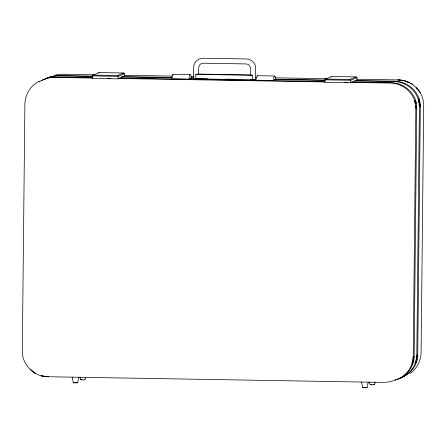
<?xml version="1.0" encoding="UTF-8"?>
<svg xmlns="http://www.w3.org/2000/svg" width="446" height="446" viewBox="0 0 446 446"><rect width="100%" height="100%" fill="white"/><g stroke="black" fill="none" stroke-linecap="round" stroke-linejoin="round"><path stroke-width="0.67" d="M99.263 72.564L92.534 75.329L92.227 78.412L118.145 78.853L124.428 76.249L124.428 73.534L123.642 72.977L99.168 72.564L98.638 72.91M118.145 78.853L118.151 76.132L117.465 75.48L92.963 75.106M193.547 78.814L193.67 67.145C193.653 62.189 198.28 58.058 203.159 58.236L246.387 58.967C251.243 58.967 255.775 63.165 255.686 68.11L255.38 79.856L193.547 78.814L194.077 78.708M255.564 79.784L250.384 79.773L252.614 79.929L252.665 75.29L250.435 75.14C250.936 71.594 251.728 64.018 246.164 63.929L203.276 63.204C197.673 63.17 198.331 70.596 198.771 74.187L195.822 74.331L195.777 78.964L198.715 78.858L197.734 78.708M331.796 76.495L325.073 79.26L324.76 82.343L350.679 82.783L356.967 80.18L356.962 77.465L356.176 76.907L331.701 76.495L331.133 76.929M350.679 82.783L350.684 80.063L349.998 79.41L325.496 79.037M395.139 380.037C405.342 377.149 413.202 367.42 413.236 356.716L415.839 108.333C416.163 94.663 403.719 83.006 390.261 83.062L350.623 82.393M399.794 378.241C408.168 374.345 414.061 365.636 414.133 356.348L416.737 107.965C417.06 94.29 404.611 82.633 391.159 82.688L351.52 82.019M396.031 379.669C407.204 376.909 416.876 367.164 416.82 355.233L419.424 106.85C419.747 93.175 407.304 81.523 393.846 81.579L354.904 80.921M399.616 378.186C409.824 375.292 417.679 365.564 417.718 354.86L420.322 106.483C420.645 92.807 408.196 81.15 394.743 81.205L355.105 80.536M188.914 79.21L189.299 76.138L189.845 74.844L190.464 74.588L190.988 75.435L191.306 78.217L188.914 79.21L171.693 78.914L171.743 77.827L172.072 75.842L172.931 74.281L190.152 74.571M273.32 80.631L273.95 76.801L274.864 76.015L275.388 76.863L275.706 79.644L273.32 80.631L256.093 80.341L256.143 79.254L256.472 77.269L257.331 75.709L274.558 75.998M250.435 75.14L250.964 75.028M411.892 364.371L412.567 360.546M412.79 359.27L413.236 356.716M412.79 364.003L413.347 360.814M413.687 358.896L414.133 356.348M415.477 362.888L416.151 359.058M416.374 357.787L416.82 355.233M416.374 362.514L417.049 358.69M417.272 357.413L417.718 354.86M72.18 377.154L73.244 382.74L75.736 382.874L77.643 382.779L78.831 377.21M80.185 377.193C78.897 380.951 86.786 381.018 85.582 377.238M361.555 382.044L362.626 387.635L365.112 387.764L367.019 387.669L368.206 382.099M369.561 382.083C368.273 385.84 376.162 385.907 374.958 382.127M409.997 373.48C416.72 369.02 420.584 361.271 421.096 353.327L423.7 104.944C423.527 91.33 411.485 79.7 397.882 79.906L356.85 79.215M39.482 81.194C30.886 85.102 25.405 94.011 24.904 103.321L22.3 351.704C22.451 365.335 34.559 376.915 48.118 376.742L384.006 382.417L390.233 381.782L395.764 379.908M39.142 81.869C43.948 78.814 49.551 76.963 55.276 77.013L92.829 77.649M41.779 80.514L43.518 79.522M43.886 79.728C48.369 76.985 53.604 75.519 58.861 75.53L92.238 76.093M44.204 79.689L47.103 78.039M117.465 75.48L123.52 72.971M124.456 73.741L118.173 76.338L92.255 75.904M349.998 79.41L356.053 76.902M356.99 77.671L350.707 80.269L324.788 79.834M49.969 76.98L53.916 76.138L57.963 75.898L92.735 76.489M46.384 78.463L50.331 77.621L54.379 77.387L92.623 78.033M55.767 74.867L61.994 74.231L93.983 74.772M81.094 379.585L80.654 379.674L81.506 379.769M73.685 382.651L73.244 382.74L74.097 382.835M370.47 384.474L370.035 384.563L370.882 384.658M363.061 387.541L362.626 387.635L363.473 387.725M81.501 379.563L82.003 379.552M74.092 382.629L77.643 382.779M370.877 384.452L371.379 384.441M363.468 387.518L367.019 387.669M198.587 74.069L250.607 74.945M195.822 74.331L252.665 75.29M123.888 75.279L172.569 76.099M191.345 76.417L194.127 76.467M255.318 77.498L256.712 77.52M275.489 77.838L327.643 78.719M122.143 76.6L172.212 77.442M190.988 77.76L193.77 77.81M275.132 79.182L325.201 80.029M121.245 76.968L172.011 77.827M190.788 78.145L193.57 78.189M275.628 79.578L325 80.414M274.329 79.622L275.706 79.644M199.228 78.719L207.552 78.858M225.587 79.165L234.607 79.316M251.945 79.605L253.334 79.628M119.255 78.095L325.095 81.573M107.23 78.279L110.708 78.334M118.357 78.468L324.894 81.958M344.362 82.287L347.841 82.343M257.331 75.709L257.922 76.015M172.931 74.281L173.522 74.588M373.581 384.474L374.428 384.603M84.612 379.613L85.052 379.713M198.264 74.108L198.771 74.187M410.788 83.251L413.018 84.907M30.456 369.583L35.212 373.397L30.434 369.589M419.134 98.783L419.731 102.63M419.926 103.912L420.322 106.483M418.242 99.157L418.833 103.004M419.028 104.286L419.424 106.85M415.549 100.266L416.046 103.472M416.341 105.401L416.737 107.965M414.657 100.64L415.148 103.846M415.443 105.769L415.839 108.333M401.918 80.28L397.882 79.906L404.572 80.765L409.584 82.811L404.572 80.765L401.918 80.28M48.118 376.742L41.428 375.883L48.118 376.742M418.677 90.499L416.073 87.488L420.165 92.361L418.677 90.499"/></g></svg>
